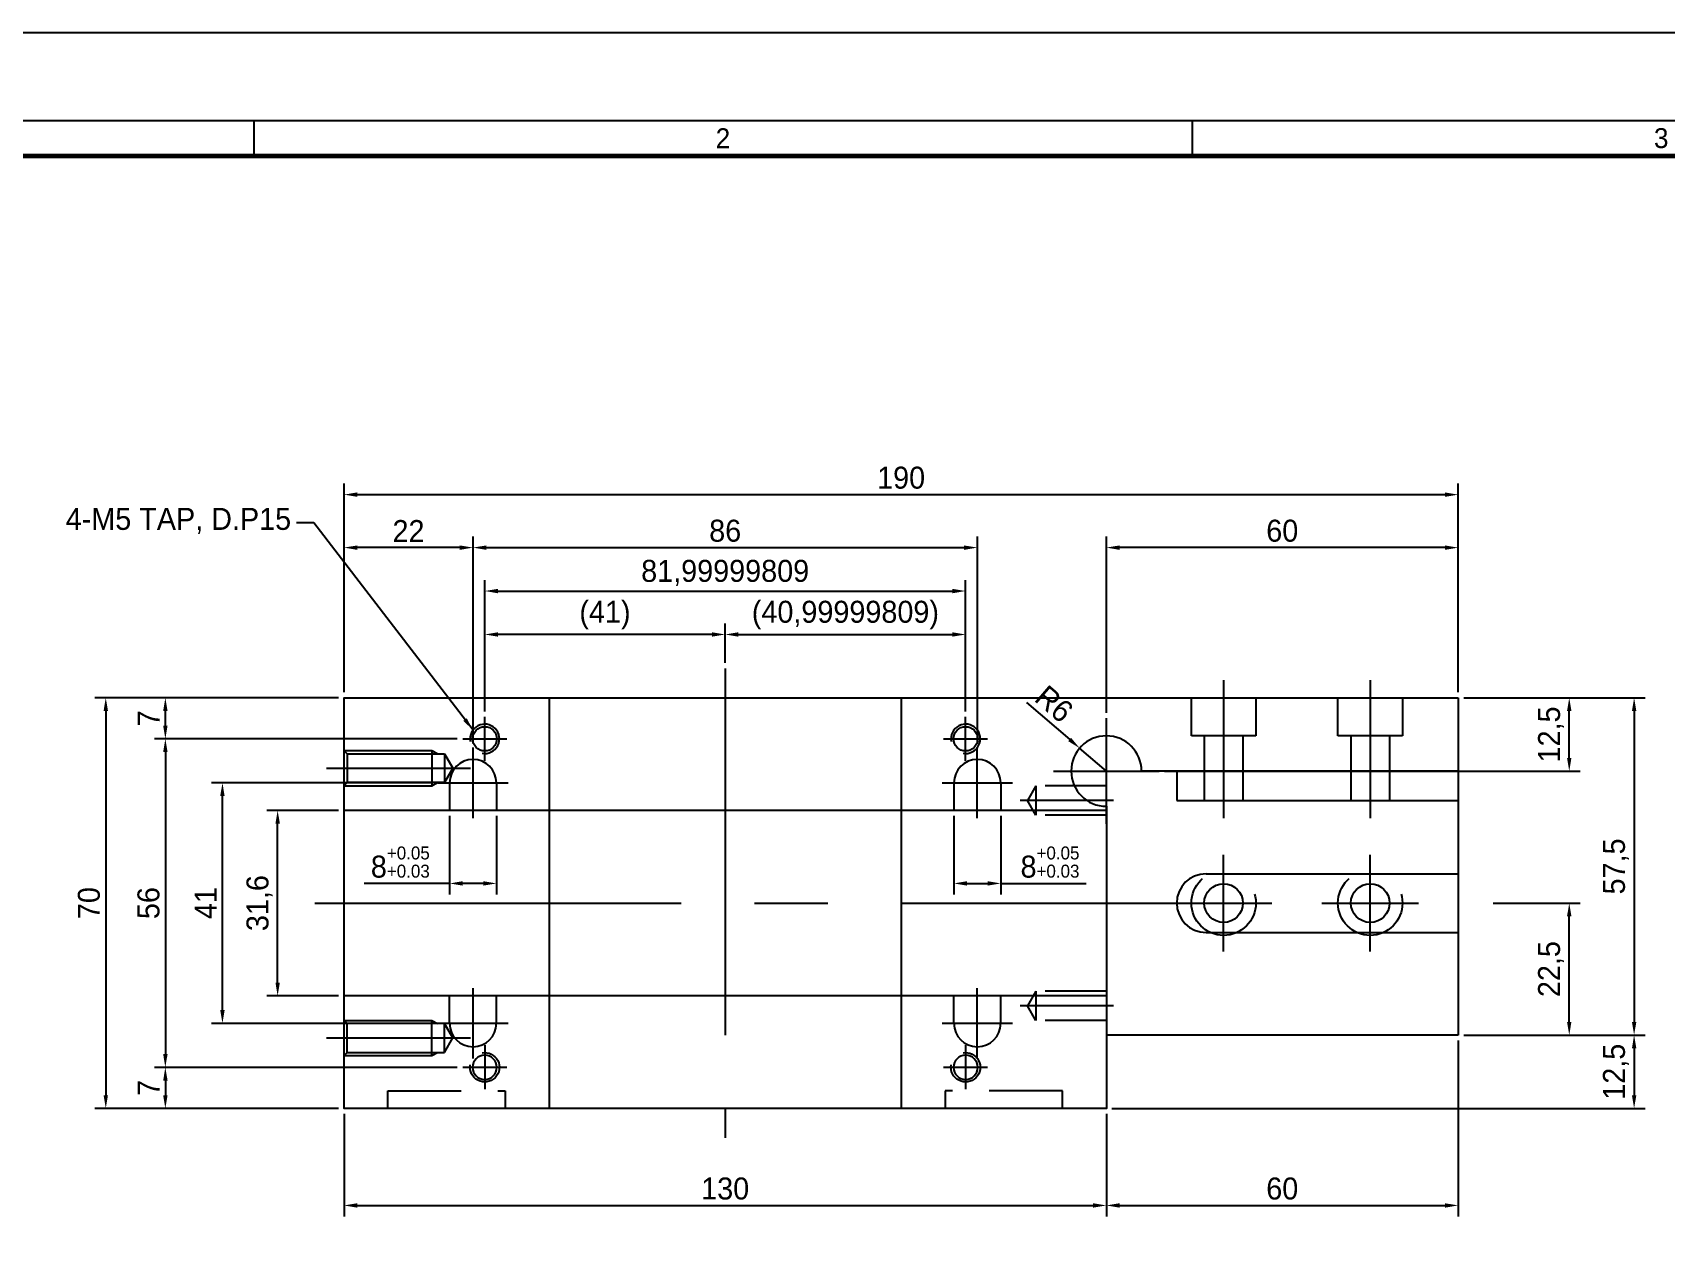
# Model space of a CAD drawing. Header units: inches. Extents: x 0 to 23821, y 0 to 11279.
# Drawn here: x 16946.3 to 17224.7, y 2307.2 to 2513.1 of the extents above; entities that cross this region are included whole.
import ezdxf

# ---------------------------------------------------------------- set-up
doc = ezdxf.new("R2010")
doc.units = ezdxf.units.IN
doc.header["$LTSCALE"] = 10
doc.header["$MEASUREMENT"] = 0
doc.linetypes.add('CENTER', pattern=[2, 1.25, -0.25, 0.25, -0.25])
doc.linetypes.add('HIDDEN', pattern=[0.375, 0.25, -0.125])
doc.layers.get('Defpoints').update_dxf_attribs({"color": 8})
for name, color, linetype in [('CENTER LINE', 1, 'CENTER'), ('HIDDEN LINE', 4, 'HIDDEN'), ('THIN LINE', 3, 'Continuous')]:
    doc.layers.add(name, color=color, linetype=linetype)
doc.styles.add('SCI', font='')
doc.styles.get('SCI').set_extended_font_data('Gulim')
doc.dimstyles.new('SCH', dxfattribs={"dimtxt": 2.5, "dimasz": 2, "dimexe": 1.25, "dimexo": 0.625, "dimtad": 1, "dimdec": 8, "dimtxsty": 'SCI', "dimcen": 2.5, "dimclrd": 4, "dimclre": 4, "dimclrt": 7, "dimadec": 8, "dimazin": 2, "dimtfac": 1, "dimtdec": 8, "dimtmove": 0, "dimatfit": 3, "dimfxl": 1, "dimarcsym": 0})

# ---------------------------------------------------------------- blocks, each defined once
blk = doc.blocks.new('SECHANG A3')
at = {"color": 2}
for p, q in [((-118, 289.5), (-118, 286.5)), ((-38, 289.5), (-38, 286.5))]:
    blk.add_line(p, q, dxfattribs=at)
at = {"color": 1}
blk.add_lwpolyline([(-210, 297), (210, 297), (210, 0), (-210, 0)], close=True, dxfattribs=at)
at = {"color": 2}
blk.add_lwpolyline([(-198, 289.5), (202, 289.5), (202, 7.5), (-198, 7.5)], close=True, dxfattribs=at)
at = {"const_width": 0.4}
blk.add_lwpolyline([(-195, 286.5), (199, 286.5), (199, 10.5), (-195, 10.5)], close=True, dxfattribs=at)
at = {"color": 2, "char_height": 1.7, "width": 80, "attachment_point": 5, "style": 'SCI'}
for s, insert in [('2', (-78, 288)), ('3', (2, 288))]:
    blk.add_mtext(s, dxfattribs=dict(at, insert=insert))
blk = doc.blocks.new('23MDTapSHM6 Dp15')
at = {"layer": 'CENTER LINE', "ltscale": 3.6836}
blk.add_line((-3, 0), (21.56, 0), dxfattribs=at)
at = {"layer": 'HIDDEN LINE', "ltscale": 7.367199}
for p, q in [((0, 3), (15, 3)), ((0.54, 2.46), (0, 3)), ((15, 3), (15.94, 2.46)), ((15, 3), (15, -3)), ((0.54, 2.46), (17.14, 2.46)), ((0.54, 2.46), (0.54, -2.46)), ((17.14, 2.46), (17.14, -2.46)), ((17.14, 2.46), (18.56, 0)), ((18.56, 0), (17.14, -2.46)), ((0, -3), (0.54, -2.46)), ((17.14, -2.46), (0.54, -2.46)), ((15, -3), (15.94, -2.46)), ((0, -3), (15, -3))]:
    blk.add_line(p, q, dxfattribs=at)
blk = doc.blocks.new('23MDCBM6H', base_point=(359.76, 960.29))
at = {"color": 7, "linetype": 'Continuous'}
blk.add_circle((359.76, 960.29), 3.3, dxfattribs=at)
at = {"layer": 'CENTER LINE', "ltscale": 2.475}
for p, q in [((359.76, 952.04), (359.76, 968.54)), ((351.51, 960.29), (368.01, 960.29))]:
    blk.add_line(p, q, dxfattribs=at)
at = {"layer": 'HIDDEN LINE', "ltscale": 8.8}
blk.add_circle((359.76, 960.29), 5.5, dxfattribs=at)
blk = doc.blocks.new('23SMTAPM5', base_point=(208.76, 988.29))
at = {"color": 7, "linetype": 'Continuous'}
blk.add_circle((208.76, 988.29), 2.07, dxfattribs=at)
at = {"layer": 'CENTER LINE', "ltscale": 1.125}
for p, q in [((208.76, 984.54), (208.76, 992.04)), ((205.01, 988.29), (212.51, 988.29))]:
    blk.add_line(p, q, dxfattribs=at)
at = {"layer": 'THIN LINE', "linetype": 'Continuous'}
blk.add_arc((208.76, 988.29), 2.5, 260.0082, 189.9928, dxfattribs=at)
blk = doc.blocks.new('A$C2702debc')
for p, q in [((-95, 35), (-95, 15.8)), ((-35, 35), (-35, 15.8)), ((0, 35), (60, 35)), ((60, 35), (60, -22.5)), ((60, 22.5), (6, 22.5)), ((12, 22.5), (12, 17.5)), ((-112, 20.5), (-112, 15.8)), ((-104, 20.5), (-104, 15.8)), ((-26, 20.5), (-26, 15.8)), ((-18, 20.5), (-18, 15.8)), ((12, 17.5), (60, 17.5)), ((0, 15.8), (-130, 15.8)), ((-95, 15.8), (-95, -15.8)), ((-35, 15.8), (-35, -15.8)), ((17, 5), (60, 5)), ((17, -5), (60, -5)), ((0, -15.8), (-130, -15.8)), ((-112, -20.5), (-112, -15.8)), ((-104, -20.5), (-104, -15.8)), ((-95, -15.8), (-95, -35)), ((-35, -15.8), (-35, -35)), ((-26, -20.5), (-26, -15.8)), ((-18, -20.5), (-18, -15.8)), ((60, -22.5), (0, -22.5))]:
    blk.add_line(p, q)
blk.add_lwpolyline([(0, 16.5), (0, -35), (-130, -35), (-130, 35), (0, 35)])
for centre, radius, start, end in [((0, 22.5), 6, 0, 270), ((-108, 20.5), 4, 0, 180), ((-22, 20.5), 4, 0, 180), ((17, 0), 5, 90, 270), ((-108, -20.5), 4, 180, 0), ((-22, -20.5), 4, 180, 0)]:
    blk.add_arc(centre, radius, start, end)
at = {"layer": 'CENTER LINE', "ltscale": 5}
for p, q in [((-65, 40), (-65, -40)), ((-135, 0), (65, 0))]:
    blk.add_line(p, q, dxfattribs=at)
at = {"layer": 'CENTER LINE', "ltscale": 3.525}
for p, q in [((20, 38), (20, 14.5)), ((45, 38), (45, 14.5))]:
    blk.add_line(p, q, dxfattribs=at)
at = {"layer": 'CENTER LINE', "ltscale": 2.7}
for p, q in [((0, 13.5), (0, 31.5)), ((-9, 22.5), (9, 22.5))]:
    blk.add_line(p, q, dxfattribs=at)
at = {"layer": 'CENTER LINE', "ltscale": 1.8}
for p, q in [((-108, 14.5), (-108, 26.5)), ((-22, 14.5), (-22, 26.5)), ((-114, 20.5), (-102, 20.5)), ((-28, 20.5), (-16, 20.5)), ((-108, -26.5), (-108, -14.5)), ((-22, -26.5), (-22, -14.5)), ((-114, -20.5), (-102, -20.5)), ((-28, -20.5), (-16, -20.5))]:
    blk.add_line(p, q, dxfattribs=at)
at = {"layer": 'CENTER LINE', "ltscale": 2.091507}
for p, q in [((1.25, 17.5), (-14.69, 17.5)), ((1.25, -17.5), (-14.69, -17.5))]:
    blk.add_line(p, q, dxfattribs=at)
at = {"layer": 'HIDDEN LINE', "ltscale": 7.05}
for p, q in [((14.5, 28.5), (14.5, 35)), ((25.5, 35), (25.5, 28.5)), ((39.5, 28.5), (39.5, 35)), ((50.5, 35), (50.5, 28.5)), ((25.5, 28.5), (14.5, 28.5)), ((16.7, 28.5), (16.7, 17.5)), ((23.3, 28.5), (23.3, 17.5)), ((50.5, 28.5), (39.5, 28.5)), ((41.7, 28.5), (41.7, 17.5)), ((48.3, 28.5), (48.3, 17.5))]:
    blk.add_line(p, q, dxfattribs=at)
at = {"layer": 'HIDDEN LINE', "ltscale": 4.183014}
for p, q in [((-12, 20), (-13.44, 17.5)), ((0, 20), (-12, 20)), ((-12, 20), (-12, 15)), ((-12, 15), (-13.44, 17.5)), ((0, 15), (-12, 15)), ((-12, -15), (-13.44, -17.5)), ((0, -15), (-12, -15)), ((-12, -15), (-12, -20)), ((-12, -20), (-13.44, -17.5)), ((0, -20), (-12, -20))]:
    blk.add_line(p, q, dxfattribs=at)
at = {"layer": 'HIDDEN LINE', "ltscale": 5}
for p, q in [((-122.5, -35), (-122.5, -32)), ((-122.5, -32), (-102.5, -32)), ((-102.5, -32), (-102.5, -35)), ((-7.5, -32), (-27.5, -32)), ((-27.5, -32), (-27.5, -35)), ((-7.5, -35), (-7.5, -32))]:
    blk.add_line(p, q, dxfattribs=at)
for name, p in [('23SMTAPM5', (-106, 28)), ('23SMTAPM5', (-24, 28)), ('23MDTapSHM6 Dp15', (-130, 23)), ('23MDCBM6H', (20, 0)), ('23MDCBM6H', (45, 0))]:
    blk.add_blockref(name, p)
at = {"xscale": -1, "rotation": 180}
for name, p in [('23MDTapSHM6 Dp15', (-130, -23)), ('23SMTAPM5', (-106, -28)), ('23SMTAPM5', (-24, -28))]:
    blk.add_blockref(name, p, dxfattribs=at)
blk = doc.blocks.new('*D891')
at = {"color": 4, "lineweight": -2, "transparency": 16777216}
for p, q in [((16999.38, 2328.8), (16999.38, 2311.31)), ((17129.38, 2328.8), (17129.38, 2311.31)), ((17001.63, 2313.19), (17127.13, 2313.19))]:
    blk.add_line(p, q, dxfattribs=at)
at = {"color": 4, "transparency": 16777216}
for points in [[(17001.63, 2313.56), (17001.63, 2312.81), (16999.38, 2313.19)], [(17127.13, 2313.56), (17127.13, 2312.81), (17129.38, 2313.19)]]:
    blk.add_solid(points, dxfattribs=at)
at = {"layer": 'Defpoints', "color": 0, "transparency": 16777216}
for p in [(16999.38, 2329.73), (17129.38, 2329.73), (17129.38, 2313.19)]:
    blk.add_point(p, dxfattribs=at)
at = {"color": 7, "transparency": 16777216, "insert": (17064.38, 2316.05), "char_height": 3.75, "attachment_point": 5, "style": 'SCI'}
blk.add_mtext('130', dxfattribs=at)
blk = doc.blocks.new('*D892')
at = {"color": 4, "lineweight": -2, "transparency": 16777216}
for p, q in [((17189.38, 2341.3), (17189.38, 2311.31)), ((17129.38, 2328.8), (17129.38, 2311.31)), ((17131.63, 2313.19), (17187.13, 2313.19))]:
    blk.add_line(p, q, dxfattribs=at)
at = {"color": 4, "transparency": 16777216}
for points in [[(17131.63, 2313.56), (17131.63, 2312.81), (17129.38, 2313.19)], [(17187.13, 2313.56), (17187.13, 2312.81), (17189.38, 2313.19)]]:
    blk.add_solid(points, dxfattribs=at)
at = {"layer": 'Defpoints', "color": 0, "transparency": 16777216}
for p in [(17189.38, 2342.23), (17129.38, 2329.73), (17189.38, 2313.19)]:
    blk.add_point(p, dxfattribs=at)
at = {"color": 7, "transparency": 16777216, "insert": (17159.38, 2316.05), "char_height": 3.75, "attachment_point": 5, "style": 'SCI'}
blk.add_mtext('60', dxfattribs=at)
blk = doc.blocks.new('*D893')
at = {"color": 4, "lineweight": -2, "transparency": 16777216}
for p, q in [((17190.32, 2399.73), (17221.26, 2399.73)), ((17219.38, 2397.48), (17219.38, 2344.48)), ((17190.32, 2342.23), (17221.26, 2342.23))]:
    blk.add_line(p, q, dxfattribs=at)
at = {"color": 4, "transparency": 16777216}
for points in [[(17219.01, 2397.48), (17219.76, 2397.48), (17219.38, 2399.73)], [(17219.01, 2344.48), (17219.76, 2344.48), (17219.38, 2342.23)]]:
    blk.add_solid(points, dxfattribs=at)
at = {"layer": 'Defpoints', "color": 0, "transparency": 16777216}
for p in [(17189.38, 2399.73), (17189.38, 2342.23), (17219.38, 2342.23)]:
    blk.add_point(p, dxfattribs=at)
at = {"color": 7, "transparency": 16777216, "insert": (17216.29, 2370.98), "char_height": 3.75, "attachment_point": 5, "rotation": 90, "style": 'SCI'}
blk.add_mtext('57,5', dxfattribs=at)
blk = doc.blocks.new('*D894')
at = {"color": 4, "lineweight": -2, "transparency": 16777216}
for p, q in [((17190.32, 2342.23), (17221.26, 2342.23)), ((17219.38, 2339.98), (17219.38, 2331.98)), ((17130.32, 2329.73), (17221.26, 2329.73))]:
    blk.add_line(p, q, dxfattribs=at)
at = {"color": 4, "transparency": 16777216}
for points in [[(17219.01, 2339.98), (17219.76, 2339.98), (17219.38, 2342.23)], [(17219.01, 2331.98), (17219.76, 2331.98), (17219.38, 2329.73)]]:
    blk.add_solid(points, dxfattribs=at)
at = {"layer": 'Defpoints', "color": 0, "transparency": 16777216}
for p in [(17189.38, 2342.23), (17129.38, 2329.73), (17219.38, 2329.73)]:
    blk.add_point(p, dxfattribs=at)
at = {"color": 7, "transparency": 16777216, "insert": (17216.29, 2335.98), "char_height": 3.75, "attachment_point": 5, "rotation": 90, "style": 'SCI'}
blk.add_mtext('12,5', dxfattribs=at)
blk = doc.blocks.new('*D895')
at = {"color": 4, "lineweight": -2, "transparency": 16777216}
for p, q in [((17195.32, 2364.73), (17210.19, 2364.73)), ((17208.32, 2344.48), (17208.32, 2362.48)), ((17190.32, 2342.23), (17210.19, 2342.23))]:
    blk.add_line(p, q, dxfattribs=at)
at = {"color": 4, "transparency": 16777216}
for points in [[(17207.94, 2362.48), (17208.69, 2362.48), (17208.32, 2364.73)], [(17207.94, 2344.48), (17208.69, 2344.48), (17208.32, 2342.23)]]:
    blk.add_solid(points, dxfattribs=at)
at = {"layer": 'Defpoints', "color": 0, "transparency": 16777216}
for p in [(17194.38, 2364.73), (17208.32, 2364.73), (17189.38, 2342.23)]:
    blk.add_point(p, dxfattribs=at)
at = {"color": 7, "transparency": 16777216, "insert": (17205.22, 2353.48), "char_height": 3.75, "attachment_point": 5, "rotation": 90, "style": 'SCI'}
blk.add_mtext('22,5', dxfattribs=at)
blk = doc.blocks.new('*D896')
at = {"color": 4, "lineweight": -2, "transparency": 16777216}
for p, q in [((16999.38, 2400.67), (16999.38, 2436.24)), ((17189.38, 2400.67), (17189.38, 2436.24)), ((17001.63, 2434.36), (17187.13, 2434.36))]:
    blk.add_line(p, q, dxfattribs=at)
at = {"color": 4, "transparency": 16777216}
for points in [[(17001.63, 2434.74), (17001.63, 2433.99), (16999.38, 2434.36)], [(17187.13, 2434.74), (17187.13, 2433.99), (17189.38, 2434.36)]]:
    blk.add_solid(points, dxfattribs=at)
at = {"layer": 'Defpoints', "color": 0, "transparency": 16777216}
for p in [(17189.38, 2434.36), (16999.38, 2399.73), (17189.38, 2399.73)]:
    blk.add_point(p, dxfattribs=at)
at = {"color": 7, "transparency": 16777216, "insert": (17094.38, 2437.23), "char_height": 3.75, "attachment_point": 5, "style": 'SCI'}
blk.add_mtext('190', dxfattribs=at)
blk = doc.blocks.new('*D803')
at = {"color": 4, "lineweight": -2, "transparency": 16777216}
for p, q in [((17017.38, 2379.6), (17017.38, 2366.21)), ((17025.38, 2379.6), (17025.38, 2366.21)), ((17017.38, 2368.08), (17002.84, 2368.08)), ((17023.13, 2368.08), (17019.63, 2368.08))]:
    blk.add_line(p, q, dxfattribs=at)
at = {"color": 4, "transparency": 16777216}
for points in [[(17019.63, 2368.46), (17019.63, 2367.71), (17017.38, 2368.08)], [(17023.13, 2368.46), (17023.13, 2367.71), (17025.38, 2368.08)]]:
    blk.add_solid(points, dxfattribs=at)
at = {"layer": 'Defpoints', "color": 0, "transparency": 16777216}
for p in [(17017.38, 2380.53), (17025.38, 2380.53), (17025.38, 2368.08)]:
    blk.add_point(p, dxfattribs=at)
at = {"color": 7, "transparency": 16777216, "insert": (17008.98, 2371.7), "char_height": 3.75, "attachment_point": 5, "style": 'SCI'}
blk.add_mtext('8{\\H0.59x;\\S+0.05^ +0.03;}', dxfattribs=at)
blk = doc.blocks.new('*D804')
at = {"color": 4, "lineweight": -2, "transparency": 16777216}
for p, q in [((17103.38, 2379.6), (17103.38, 2366.21)), ((17111.38, 2379.6), (17111.38, 2366.21)), ((17105.63, 2368.08), (17109.13, 2368.08)), ((17111.38, 2368.08), (17125.92, 2368.08))]:
    blk.add_line(p, q, dxfattribs=at)
at = {"color": 4, "transparency": 16777216}
for points in [[(17105.63, 2368.46), (17105.63, 2367.71), (17103.38, 2368.08)], [(17109.13, 2368.46), (17109.13, 2367.71), (17111.38, 2368.08)]]:
    blk.add_solid(points, dxfattribs=at)
at = {"layer": 'Defpoints', "color": 0, "transparency": 16777216}
for p in [(17103.38, 2380.53), (17111.38, 2380.53), (17103.38, 2368.08)]:
    blk.add_point(p, dxfattribs=at)
at = {"color": 7, "transparency": 16777216, "insert": (17119.77, 2371.7), "char_height": 3.75, "attachment_point": 5, "style": 'SCI'}
blk.add_mtext('8{\\H0.59x;\\S+0.05^ +0.03;}', dxfattribs=at)
blk = doc.blocks.new('*D805')
at = {"color": 4, "lineweight": -2, "transparency": 16777216}
for p, q in [((16998.44, 2380.53), (16986.19, 2380.53)), ((16988.06, 2351.18), (16988.06, 2378.28)), ((16998.44, 2348.93), (16986.19, 2348.93))]:
    blk.add_line(p, q, dxfattribs=at)
at = {"color": 4, "transparency": 16777216}
for points in [[(16987.69, 2378.28), (16988.44, 2378.28), (16988.06, 2380.53)], [(16987.69, 2351.18), (16988.44, 2351.18), (16988.06, 2348.93)]]:
    blk.add_solid(points, dxfattribs=at)
at = {"layer": 'Defpoints', "color": 0, "transparency": 16777216}
for p in [(16988.06, 2380.53), (16999.38, 2380.53), (16999.38, 2348.93)]:
    blk.add_point(p, dxfattribs=at)
at = {"color": 7, "transparency": 16777216, "insert": (16984.97, 2364.73), "char_height": 3.75, "attachment_point": 5, "rotation": 90, "style": 'SCI'}
blk.add_mtext('31,6', dxfattribs=at)
blk = doc.blocks.new('*D806')
at = {"color": 4, "lineweight": -2, "transparency": 16777216}
for p, q in [((17014.44, 2385.23), (16976.77, 2385.23)), ((16978.65, 2346.48), (16978.65, 2382.98)), ((17014.44, 2344.23), (16976.77, 2344.23))]:
    blk.add_line(p, q, dxfattribs=at)
at = {"color": 4, "transparency": 16777216}
for points in [[(16978.27, 2382.98), (16979.02, 2382.98), (16978.65, 2385.23)], [(16978.27, 2346.48), (16979.02, 2346.48), (16978.65, 2344.23)]]:
    blk.add_solid(points, dxfattribs=at)
at = {"layer": 'Defpoints', "color": 0, "transparency": 16777216}
for p in [(16978.65, 2385.23), (17015.38, 2385.23), (17015.38, 2344.23)]:
    blk.add_point(p, dxfattribs=at)
at = {"color": 7, "transparency": 16777216, "insert": (16975.78, 2364.73), "char_height": 3.75, "attachment_point": 5, "rotation": 90, "style": 'SCI'}
blk.add_mtext('41', dxfattribs=at)
blk = doc.blocks.new('*D807')
at = {"color": 4, "lineweight": -2, "transparency": 16777216}
for p, q in [((16998.44, 2399.73), (16967.04, 2399.73)), ((16968.91, 2394.98), (16968.91, 2397.48)), ((17018.69, 2392.73), (16967.04, 2392.73))]:
    blk.add_line(p, q, dxfattribs=at)
at = {"color": 4, "transparency": 16777216}
for points in [[(16968.54, 2397.48), (16969.29, 2397.48), (16968.91, 2399.73)], [(16968.54, 2394.98), (16969.29, 2394.98), (16968.91, 2392.73)]]:
    blk.add_solid(points, dxfattribs=at)
at = {"layer": 'Defpoints', "color": 0, "transparency": 16777216}
for p in [(16968.91, 2399.73), (16999.38, 2399.73), (17019.63, 2392.73)]:
    blk.add_point(p, dxfattribs=at)
at = {"color": 7, "transparency": 16777216, "insert": (16966.05, 2396.23), "char_height": 3.75, "attachment_point": 5, "rotation": 90, "style": 'SCI'}
blk.add_mtext('7', dxfattribs=at)
blk = doc.blocks.new('*D808')
at = {"color": 4, "lineweight": -2, "transparency": 16777216}
for p, q in [((17018.69, 2392.73), (16967.04, 2392.73)), ((16968.91, 2390.48), (16968.91, 2338.98)), ((17018.69, 2336.73), (16967.04, 2336.73))]:
    blk.add_line(p, q, dxfattribs=at)
at = {"color": 4, "transparency": 16777216}
for points in [[(16968.54, 2390.48), (16969.29, 2390.48), (16968.91, 2392.73)], [(16968.54, 2338.98), (16969.29, 2338.98), (16968.91, 2336.73)]]:
    blk.add_solid(points, dxfattribs=at)
at = {"layer": 'Defpoints', "color": 0, "transparency": 16777216}
for p in [(17019.63, 2392.73), (16968.91, 2336.73), (17019.63, 2336.73)]:
    blk.add_point(p, dxfattribs=at)
at = {"color": 7, "transparency": 16777216, "insert": (16966.05, 2364.73), "char_height": 3.75, "attachment_point": 5, "rotation": 90, "style": 'SCI'}
blk.add_mtext('56', dxfattribs=at)
blk = doc.blocks.new('*D809')
at = {"color": 4, "lineweight": -2, "transparency": 16777216}
for p, q in [((17018.69, 2336.73), (16967.04, 2336.73)), ((16968.91, 2334.48), (16968.91, 2331.98)), ((16998.44, 2329.73), (16967.04, 2329.73))]:
    blk.add_line(p, q, dxfattribs=at)
at = {"color": 4, "transparency": 16777216}
for points in [[(16968.54, 2334.48), (16969.29, 2334.48), (16968.91, 2336.73)], [(16968.54, 2331.98), (16969.29, 2331.98), (16968.91, 2329.73)]]:
    blk.add_solid(points, dxfattribs=at)
at = {"layer": 'Defpoints', "color": 0, "transparency": 16777216}
for p in [(17019.63, 2336.73), (16968.91, 2329.73), (16999.38, 2329.73)]:
    blk.add_point(p, dxfattribs=at)
at = {"color": 7, "transparency": 16777216, "insert": (16966.05, 2333.23), "char_height": 3.75, "attachment_point": 5, "rotation": 90, "style": 'SCI'}
blk.add_mtext('7', dxfattribs=at)
blk = doc.blocks.new('*D810')
at = {"color": 4, "lineweight": -2, "transparency": 16777216}
for p, q in [((16998.44, 2399.73), (16956.88, 2399.73)), ((16958.75, 2397.48), (16958.75, 2331.98)), ((16998.44, 2329.73), (16956.88, 2329.73))]:
    blk.add_line(p, q, dxfattribs=at)
at = {"color": 4, "transparency": 16777216}
for points in [[(16958.38, 2397.48), (16959.13, 2397.48), (16958.75, 2399.73)], [(16958.38, 2331.98), (16959.13, 2331.98), (16958.75, 2329.73)]]:
    blk.add_solid(points, dxfattribs=at)
at = {"layer": 'Defpoints', "color": 0, "transparency": 16777216}
for p in [(16999.38, 2399.73), (16958.75, 2329.73), (16999.38, 2329.73)]:
    blk.add_point(p, dxfattribs=at)
at = {"color": 7, "transparency": 16777216, "insert": (16955.89, 2364.73), "char_height": 3.75, "attachment_point": 5, "rotation": 90, "style": 'SCI'}
blk.add_mtext('70', dxfattribs=at)
blk = doc.blocks.new('*D811')
at = {"color": 4, "lineweight": -2, "transparency": 16777216}
for p, q in [((17021.38, 2392.17), (17021.38, 2427.2)), ((17023.63, 2425.33), (17105.13, 2425.33)), ((17107.38, 2392.17), (17107.38, 2427.2))]:
    blk.add_line(p, q, dxfattribs=at)
at = {"color": 4, "transparency": 16777216}
for points in [[(17023.63, 2425.7), (17023.63, 2424.95), (17021.38, 2425.33)], [(17105.13, 2425.7), (17105.13, 2424.95), (17107.38, 2425.33)]]:
    blk.add_solid(points, dxfattribs=at)
at = {"layer": 'Defpoints', "color": 0, "transparency": 16777216}
for p in [(17107.38, 2425.33), (17021.38, 2391.23), (17107.38, 2391.23)]:
    blk.add_point(p, dxfattribs=at)
at = {"color": 7, "transparency": 16777216, "insert": (17064.38, 2428.19), "char_height": 3.75, "attachment_point": 5, "style": 'SCI'}
blk.add_mtext('86', dxfattribs=at)
blk = doc.blocks.new('*D812')
at = {"color": 4, "lineweight": -2, "transparency": 16777216}
for p, q in [((16999.38, 2400.67), (16999.38, 2427.2)), ((17019.13, 2425.33), (17001.63, 2425.33)), ((17021.38, 2392.17), (17021.38, 2427.2))]:
    blk.add_line(p, q, dxfattribs=at)
at = {"color": 4, "transparency": 16777216}
for points in [[(17001.63, 2425.7), (17001.63, 2424.95), (16999.38, 2425.33)], [(17019.13, 2425.7), (17019.13, 2424.95), (17021.38, 2425.33)]]:
    blk.add_solid(points, dxfattribs=at)
at = {"layer": 'Defpoints', "color": 0, "transparency": 16777216}
for p in [(16999.38, 2425.33), (16999.38, 2399.73), (17021.38, 2391.23)]:
    blk.add_point(p, dxfattribs=at)
at = {"color": 7, "transparency": 16777216, "insert": (17010.38, 2428.15), "char_height": 3.75, "attachment_point": 5, "style": 'SCI'}
blk.add_mtext('22', dxfattribs=at)
blk = doc.blocks.new('*D813')
at = {"color": 4, "lineweight": -2, "transparency": 16777216}
for p, q in [((17023.38, 2397.42), (17023.38, 2419.8)), ((17105.38, 2397.42), (17105.38, 2419.8)), ((17025.63, 2417.93), (17103.13, 2417.93))]:
    blk.add_line(p, q, dxfattribs=at)
at = {"color": 4, "transparency": 16777216}
for points in [[(17025.63, 2418.3), (17025.63, 2417.55), (17023.38, 2417.93)], [(17103.13, 2418.3), (17103.13, 2417.55), (17105.38, 2417.93)]]:
    blk.add_solid(points, dxfattribs=at)
at = {"layer": 'Defpoints', "color": 0, "transparency": 16777216}
for p in [(17105.38, 2417.93), (17023.38, 2396.48), (17105.38, 2396.48)]:
    blk.add_point(p, dxfattribs=at)
at = {"color": 7, "transparency": 16777216, "insert": (17064.38, 2421.02), "char_height": 3.75, "attachment_point": 5, "style": 'SCI'}
blk.add_mtext('81,99999809', dxfattribs=at)
blk = doc.blocks.new('*D814')
at = {"color": 4, "lineweight": -2, "transparency": 16777216}
for p, q in [((17023.38, 2397.42), (17023.38, 2412.4)), ((17064.38, 2405.67), (17064.38, 2412.4)), ((17062.13, 2410.52), (17025.63, 2410.52))]:
    blk.add_line(p, q, dxfattribs=at)
at = {"color": 4, "transparency": 16777216}
for points in [[(17025.63, 2410.9), (17025.63, 2410.15), (17023.38, 2410.52)], [(17062.13, 2410.9), (17062.13, 2410.15), (17064.38, 2410.52)]]:
    blk.add_solid(points, dxfattribs=at)
at = {"layer": 'Defpoints', "color": 0, "transparency": 16777216}
for p in [(17023.38, 2410.52), (17064.38, 2404.73), (17023.38, 2396.48)]:
    blk.add_point(p, dxfattribs=at)
at = {"color": 7, "transparency": 16777216, "insert": (17043.88, 2413.82), "char_height": 3.75, "attachment_point": 5, "style": 'SCI'}
blk.add_mtext('(41)', dxfattribs=at)
blk = doc.blocks.new('*D815')
at = {"color": 4, "lineweight": -2, "transparency": 16777216}
for p, q in [((17064.38, 2405.67), (17064.38, 2412.4)), ((17105.38, 2397.42), (17105.38, 2412.4)), ((17066.63, 2410.52), (17103.13, 2410.52))]:
    blk.add_line(p, q, dxfattribs=at)
at = {"color": 4, "transparency": 16777216}
for points in [[(17066.63, 2410.9), (17066.63, 2410.15), (17064.38, 2410.52)], [(17103.13, 2410.9), (17103.13, 2410.15), (17105.38, 2410.52)]]:
    blk.add_solid(points, dxfattribs=at)
at = {"layer": 'Defpoints', "color": 0, "transparency": 16777216}
for p in [(17105.38, 2410.52), (17064.38, 2404.73), (17105.38, 2396.48)]:
    blk.add_point(p, dxfattribs=at)
at = {"color": 7, "transparency": 16777216, "insert": (17084.88, 2413.83), "char_height": 3.75, "attachment_point": 5, "style": 'SCI'}
blk.add_mtext('(40,99999809)', dxfattribs=at)
blk = doc.blocks.new('*D816')
at = {"color": 4, "lineweight": -2, "transparency": 16777216}
for p, q in [((17115.79, 2398.94), (17123.13, 2392.62)), ((17129.38, 2387.23), (17124.83, 2391.15))]:
    blk.add_line(p, q, dxfattribs=at)
at = {"color": 4, "transparency": 16777216}
blk.add_solid([(17123.37, 2392.9), (17122.88, 2392.33), (17124.83, 2391.15)], dxfattribs=at)
at = {"layer": 'Defpoints', "color": 0, "transparency": 16777216}
for p in [(17124.83, 2391.15), (17129.38, 2387.23)]:
    blk.add_point(p, dxfattribs=at)
at = {"color": 7, "transparency": 16777216, "insert": (17120.48, 2398.68), "char_height": 3.75, "attachment_point": 5, "rotation": 319.2639, "style": 'SCI'}
blk.add_mtext('R6', dxfattribs=at)
blk = doc.blocks.new('*D817')
at = {"color": 4, "lineweight": -2, "transparency": 16777216}
for p, q in [((17190.32, 2399.73), (17210.19, 2399.73)), ((17208.32, 2389.48), (17208.32, 2397.48)), ((17139.32, 2387.23), (17210.19, 2387.23))]:
    blk.add_line(p, q, dxfattribs=at)
at = {"color": 4, "transparency": 16777216}
for points in [[(17207.94, 2397.48), (17208.69, 2397.48), (17208.32, 2399.73)], [(17207.94, 2389.48), (17208.69, 2389.48), (17208.32, 2387.23)]]:
    blk.add_solid(points, dxfattribs=at)
at = {"layer": 'Defpoints', "color": 0, "transparency": 16777216}
for p in [(17189.38, 2399.73), (17208.32, 2399.73), (17138.38, 2387.23)]:
    blk.add_point(p, dxfattribs=at)
at = {"color": 7, "transparency": 16777216, "insert": (17205.22, 2393.48), "char_height": 3.75, "attachment_point": 5, "rotation": 90, "style": 'SCI'}
blk.add_mtext('12,5', dxfattribs=at)
blk = doc.blocks.new('*D818')
at = {"color": 4, "lineweight": -2, "transparency": 16777216}
for p, q in [((17129.38, 2397.17), (17129.38, 2427.2)), ((17187.13, 2425.33), (17131.63, 2425.33)), ((17189.38, 2400.67), (17189.38, 2427.2))]:
    blk.add_line(p, q, dxfattribs=at)
at = {"color": 4, "transparency": 16777216}
for points in [[(17131.63, 2425.7), (17131.63, 2424.95), (17129.38, 2425.33)], [(17187.13, 2425.7), (17187.13, 2424.95), (17189.38, 2425.33)]]:
    blk.add_solid(points, dxfattribs=at)
at = {"layer": 'Defpoints', "color": 0, "transparency": 16777216}
for p in [(17129.38, 2425.33), (17189.38, 2399.73), (17129.38, 2396.23)]:
    blk.add_point(p, dxfattribs=at)
at = {"color": 7, "transparency": 16777216, "insert": (17159.38, 2428.19), "char_height": 3.75, "attachment_point": 5, "style": 'SCI'}
blk.add_mtext('60', dxfattribs=at)

msp = doc.modelspace()

# ---------------------------------------------------------------- block references
at = {"xscale": 2, "yscale": 2, "zscale": 2}
msp.add_blockref('SECHANG A3', (17220, 1919.11632666), dxfattribs=at)
at = {"color": 3}
msp.add_blockref('A$C2702debc', (17129.37846275, 2364.7340244), dxfattribs=at)

# ---------------------------------------------------------------- texts
at = {"color": 7, "insert": (16990.36219144, 2427.65681627), "char_height": 3.75, "attachment_point": 9, "style": 'SCI'}
msp.add_mtext('4-M5 TAP, D.P15', dxfattribs=at)

# ---------------------------------------------------------------- dimensions: what is measured, and where the dimension line sits
at = {"color": 3}
for base, p1, p2, override, picture, middle in [((17189.378462747, 2434.3626327699), (16999.378462747, 2399.7340244003), (17189.378462747, 2399.7340244003), {"dimscale": 1.5, "dimasz": 1.5}, '*D896', (17094.378462747, 2437.2275628632)), ((17107.378462747, 2425.3285487267), (17021.378462747, 2391.2340244003), (17107.378462747, 2391.2340244003), {"dimscale": 1.5, "dimasz": 1.5}, '*D811', (17064.378462747, 2428.1884854777)), ((17129.378462747, 2425.3285487267), (17189.378462747, 2399.7340244003), (17129.378462747, 2396.2340244003), {"dimscale": 1.5, "dimasz": 1.5}, '*D818', (17159.378462747, 2428.1884854777)), ((16999.378462747, 2425.3285487267), (17021.378462747, 2391.2340244003), (16999.378462747, 2399.7340244003), {"dimscale": 1.5, "dimasz": 1.5}, '*D812', (17010.378462747, 2428.1460420689)), ((17105.3784617933, 2417.9257929438), (17023.3784637007, 2396.4840244003), (17105.3784617933, 2396.4840244003), {"dimscale": 1.5, "dimasz": 1.5}, '*D813', (17064.378462747, 2421.0204167787)), ((17189.378462747, 2313.1882141141), (17129.378462747, 2329.7340244003), (17189.378462747, 2342.2340244003), {"dimscale": 1.5, "dimasz": 1.5, "dimtmove": 1}, '*D892', (17159.378462747, 2316.0481508651)), ((17129.378462747, 2313.1882141141), (16999.378462747, 2329.7340244003), (17129.378462747, 2329.7340244003), {"dimscale": 1.5, "dimasz": 1.5}, '*D891', (17064.378462747, 2316.0531442073))]:
    dim = msp.add_linear_dim(base=base, p1=p1, p2=p2, dimstyle='SCH', override=override, dxfattribs=at)
    dim.commit()
    dim.dimension.update_dxf_attribs({"geometry": picture, "text_midpoint": middle})
for base, p2, picture, middle in [((17023.3784637007, 2410.5241805578), (17023.3784637007, 2396.4840244003), '*D814', (17043.8784637007, 2413.8210347522)), ((17105.3784617933, 2410.5241805578), (17105.3784617933, 2396.4840244003), '*D815', (17084.878462747, 2413.8310214366))]:
    dim = msp.add_linear_dim(base=base, p1=(17064.3784637007, 2404.7340244003), p2=p2, text='(<>)', dimstyle='SCH', override={"dimscale": 1.5, "dimasz": 1.5}, dxfattribs=at)
    dim.commit()
    dim.dimension.update_dxf_attribs({"geometry": picture, "text_midpoint": middle})
dim = msp.add_radius_dim(center=(17129.378462747, 2387.2340244003), mpoint=(17124.8321209815, 2391.1494779565), dimstyle='SCH', override={"dimscale": 1.5, "dimasz": 1.5}, dxfattribs=at)
dim.commit()
dim.dimension.update_dxf_attribs({"geometry": '*D816', "text_midpoint": (17120.4760236278, 2398.6820567199)})
for base, p1, p2, override, picture, middle in [((16958.7524106464, 2329.7340244003), (16999.378462747, 2399.7340244003), (16999.378462747, 2329.7340244003), {"dimscale": 1.5, "dimasz": 1.5}, '*D810', (16955.8899772243, 2364.7340244003)), ((16968.9126679165, 2399.7340244003), (17019.6284637007, 2392.7340244003), (16999.378462747, 2399.7340244003), {"dimscale": 1.5, "dimasz": 1.5}, '*D807', (16966.0527311655, 2396.2340244003)), ((17208.3162827364, 2399.7340244003), (17138.378462747, 2387.2340244003), (17189.378462747, 2399.7340244003), {"dimscale": 1.5, "dimasz": 1.5}, '*D817', (17205.2216589015, 2393.4840244003)), ((17219.3811809936, 2342.2340244003), (17189.378462747, 2399.7340244003), (17189.378462747, 2342.2340244003), {"dimscale": 1.5, "dimasz": 1.5}, '*D893', (17216.291550501, 2370.9840244003)), ((16968.9126679165, 2336.7340244003), (17019.6284637007, 2392.7340244003), (17019.6284637007, 2336.7340244003), {"dimscale": 1.5, "dimasz": 1.5}, '*D808', (16966.0527311655, 2364.7340244003)), ((16978.6461336354, 2385.2340244003), (17015.378462747, 2344.2340244003), (17015.378462747, 2385.2340244003), {"dimscale": 1.5, "dimasz": 1.5}, '*D806', (16975.7812035422, 2364.7340244003)), ((16988.0606315828, 2380.5340244003), (16999.378462747, 2348.9340244003), (16999.378462747, 2380.5340244003), {"dimscale": 1.5, "dimasz": 1.5}, '*D805', (16984.9660077479, 2364.7340244003)), ((17208.3162827364, 2364.7340244003), (17189.378462747, 2342.2340244003), (17194.378462747, 2364.7340244003), {"dimscale": 1.5, "dimasz": 1.5}, '*D895', (17205.2241555726, 2353.4840244003)), ((17219.3811809936, 2329.7340244003), (17189.378462747, 2342.2340244003), (17129.378462747, 2329.7340244003), {"dimscale": 1.5, "dimasz": 1.5, "dimtmove": 1}, '*D894', (17216.2865571587, 2335.9840244003)), ((16968.9126679165, 2329.7340244003), (17019.6284637007, 2336.7340244003), (16999.378462747, 2329.7340244003), {"dimscale": 1.5, "dimasz": 1.5}, '*D809', (16966.0527311655, 2333.2340244003))]:
    dim = msp.add_linear_dim(base=base, p1=p1, p2=p2, angle=90, dimstyle='SCH', override=override, dxfattribs=at)
    dim.commit()
    dim.dimension.update_dxf_attribs({"geometry": picture, "text_midpoint": middle})
for base, p1, p2, picture, middle in [((17025.378462747, 2368.0812772036), (17017.378462747, 2380.5340244003), (17025.378462747, 2380.5340244003), '*D803', (17008.9841052237, 2368.0812772036)), ((17103.378462747, 2368.0812772036), (17111.378462747, 2380.5340244003), (17103.378462747, 2380.5340244003), '*D804', (17119.7728202703, 2368.0812772036))]:
    dim = msp.add_linear_dim(base=base, p1=p1, p2=p2, text='<>{\\H0.59x;\\S+0.05^ +0.03;}', dimstyle='SCH', override={"dimscale": 1.5, "dimasz": 1.5}, dxfattribs=at)
    dim.commit()
    dim.dimension.update_dxf_attribs({"geometry": picture, "text_midpoint": middle, "dimtype": 160})

# ---------------------------------------------------------------- leaders
at = {"color": 3, "annotation_type": 0, "has_hookline": 1, "hookline_direction": 1, "text_width": 41.8891478}
msp.add_leader([(17021.37846275, 2394.23402313), (16994.20742489, 2429.53181627), (16991.29969144, 2429.53181627)], dimstyle='SCH', override={"dimscale": 1.5, "dimasz": 1.5, "dimgap": 0.625, "dimtad": 0}, dxfattribs=at)

doc.saveas('drawing.dxf')
